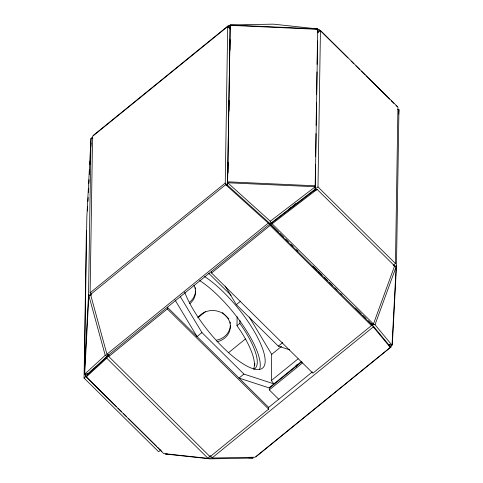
<?xml version="1.0" encoding="UTF-8"?>
<svg xmlns="http://www.w3.org/2000/svg" width="483" height="483" viewBox="0 0 483 483"><rect width="100%" height="100%" fill="white"/><g stroke="black" fill="none" stroke-linecap="round" stroke-linejoin="round"><path stroke-width="0.72" d="M160.779 449.969L158.599 451.744L84.066 378.062L86.379 230.747M116.391 406.565L85.394 375.925L85.431 373.667M90.991 138.44L86.849 216.952L84.392 373.419L88.534 294.914L90.991 138.44L92.929 138.524M91.679 294.364L90.11 292.819L92.567 136.351L227.704 26.553L230.313 29.131M268.651 409.125L167.323 308.957L167.353 307.236L268.675 407.404L268.651 409.125L210.093 456.701L108.766 356.532L108.796 354.818L270.136 223.726L317.989 186.945L320.446 30.471L317.579 32.802L317.76 28.938L273.39 24.15L230.174 24.953L227.535 185.291L270.136 223.726L278.709 232.208M394.025 266.205L396.163 266.707L392.021 345.218L375.013 324.727L371.457 323.894L371.433 325.614L312.875 373.19L211.548 273.022L211.578 271.307M227.849 185.605L225.247 183.027L227.704 26.553M85.394 375.925L108.796 354.818L106.93 354.208L90.544 294.479L225.676 184.681L227.535 185.291L230.18 25.351L317.766 29.33L315.308 185.804L315.121 189.276L313.382 191.709M228.054 172.817L228.218 162.282M228.537 141.972L228.701 131.442M229.02 111.126L229.19 100.597M229.497 81.035L229.673 69.751M229.98 50.196L230.143 39.66M253.756 368.444A57.574 17.43 50.9 0 0 240.884 331.374L236.99 325.699L237.135 316.691M253.768 369.332A57.574 17.43 50.9 0 0 243.746 329.05L239.858 323.369L239.906 320.368M254.728 365.414L254.764 363.156M371.433 325.614L270.106 225.446L270.293 221.202L315.278 186.752L315.121 189.276L316.166 190.308M278.866 399.387L269.291 389.914L269.315 388.199L301.905 361.719M180.304 296.568L201.942 332.582L243.915 374.077L273.897 383.876L271.301 380.586L271.712 354.377L249.27 317.029M296.761 366.168L296.785 364.665M315.158 187.03L315.514 164.449M315.64 156.389L315.997 133.604M316.13 125.332L316.48 102.764M316.613 94.487L316.969 71.919M317.083 64.396L317.452 41.025M255.942 456.755L391.073 346.963L391.109 344.705M392.371 342.302L392.335 344.56L396.477 266.048L398.934 109.581L397.648 109.52M392.444 337.792L392.516 333.276M393.18 265.409L395.474 263.543L397.932 107.075L320.446 30.471M167.812 454.165L165.566 454.062L209.942 458.85L210.063 456.272M87.447 211.059L87.683 206.573M87.96 201.339L88.154 197.601M88.431 192.367L88.631 188.63M88.902 183.395L89.101 179.658M89.379 174.423L89.615 169.938M89.892 164.703L90.086 160.96M90.363 155.725L90.562 151.988M90.834 146.754L91.033 143.016M89.741 373.281L84.688 374.108L88.83 295.596L90.973 295.288M230.18 25.351L229.993 28.817L228.169 25.786L93.038 135.578M317.766 29.33L317.579 32.802L319.625 29.94L347.947 57.942M398.698 114.066L398.934 109.581M227.535 185.291L227.692 182.767L315.278 186.752M373.462 323.978L394.605 265.958L317.12 189.354L315.115 189.789L270.124 224.245L371.451 324.413L373.462 323.978L272.134 223.81L270.124 224.245M375.013 324.727L396.163 266.707M86.209 376.975L88.256 374.114L108.784 355.331L106.737 358.193L86.209 376.975L163.695 453.573L208.064 458.361L209.7 456.073M84.688 374.108L105.222 355.325L108.796 354.818M90.11 292.819L225.247 183.027M106.93 354.208L268.27 223.116L270.136 223.726M108.766 356.532L167.323 308.957M211.548 273.022L270.106 225.446M84.066 378.062L86.246 376.287M198.428 317.355L205.444 311.65M201.942 332.582L197.028 336.579L175.003 299.919M289.734 349.861L278.311 346.13L236.338 304.634L240.709 301.09M236.99 325.699L239.858 323.369M228.465 352.753L245.418 338.975M243.915 374.077L239 378.068L268.983 387.867L301.301 361.61M278.311 346.13L282.682 342.58M271.712 354.377L281.625 346.323M271.301 380.586L298.12 358.797M269.291 389.914L302.461 362.962M268.578 407.489L312.416 371.868M210.485 455.59L211.946 458.023L373.287 326.931L371.457 323.894L388.465 344.385L391.073 346.963M389.757 344.445L388.465 344.385L390.288 347.422L255.157 457.214L211.946 458.023M272.134 223.81L317.12 189.354M228.169 25.786L230.403 25.744M209.942 458.85L253.152 458.047L248.66 457.842M230.174 24.953L317.76 28.938M227.722 181.819L315.308 185.804M394.545 265.964L396.477 266.048M88.534 294.914L91.112 295.028M170.058 454.268L172.304 454.37M317.409 29.705L319.625 29.94M91.311 137.782L92.73 138.114M388.465 344.385L392.021 345.218M227.692 182.767L270.293 221.202M225.676 184.681L268.27 223.116M351.153 61.112L353.828 63.75M355.965 65.863L359.702 69.564M361.308 71.146L365.051 74.847M366.12 75.903L389.63 99.148M391.23 100.73L393.905 103.374M396.042 105.487L397.111 106.544M317.989 186.945L395.474 263.543M279.784 233.265L283.539 236.978M285.682 239.097L288.363 241.748M291.044 244.398L293.187 246.517M296.405 249.699L298.011 251.287M313.026 266.127L317.313 270.365M318.388 271.428L322.137 275.135M324.28 277.254L327.498 280.436M329.641 282.555L332.322 285.205M335.003 287.856L337.146 289.975M340.901 293.688L341.976 294.745M355.379 307.997L361.272 313.829M362.884 315.417L366.096 318.599M368.245 320.718L370.926 323.369M208.819 273.384L231.115 295.421M295.24 365.921L296.314 366.983M222.421 312.543L228.839 318.889M106.737 358.193L208.064 458.361M117.991 408.153L121.734 411.848M123.34 413.436L126.546 416.606M128.683 418.719L156.468 446.189M157.536 447.246L161.811 451.472M373.287 326.931L390.288 347.422M225.132 285.984L236.338 304.634M88.83 295.596L105.222 355.325M108.548 354.963A17.714 5.73 -45.3 0 1 107.437 355.717M108.941 355.349A17.714 5.73 -45.3 0 1 105.276 357.595M193.912 285.35A17.714 15.879 0.9 0 1 189.753 303.747M197.746 317.76A17.714 15.879 0.9 0 1 227.004 317.126A17.714 15.879 0.9 0 1 217.06 341.783M230.373 325.476A17.714 15.879 0.9 0 1 216.45 340.201M230.131 322.016A17.714 15.879 0.9 0 1 230.331 323.399M195.555 291.05A17.714 15.879 0.9 0 1 189.777 302.032M195.313 287.596A17.714 15.879 0.9 0 1 195.512 288.973M295.608 203.536A17.714 5.73 -45.3 0 1 292.698 206.156M291.641 207.014A17.714 5.73 -45.3 0 1 288.822 209.048M204.569 276.566A62.005 18.771 50.9 0 1 261.243 345.242A62.005 18.771 50.9 0 1 239.936 361.779A62.005 18.771 50.9 0 1 184.621 292.052M199.654 280.557A62.005 18.771 50.9 0 1 243.8 326.568A62.005 18.771 50.9 0 1 259.437 369.646"/></g></svg>
